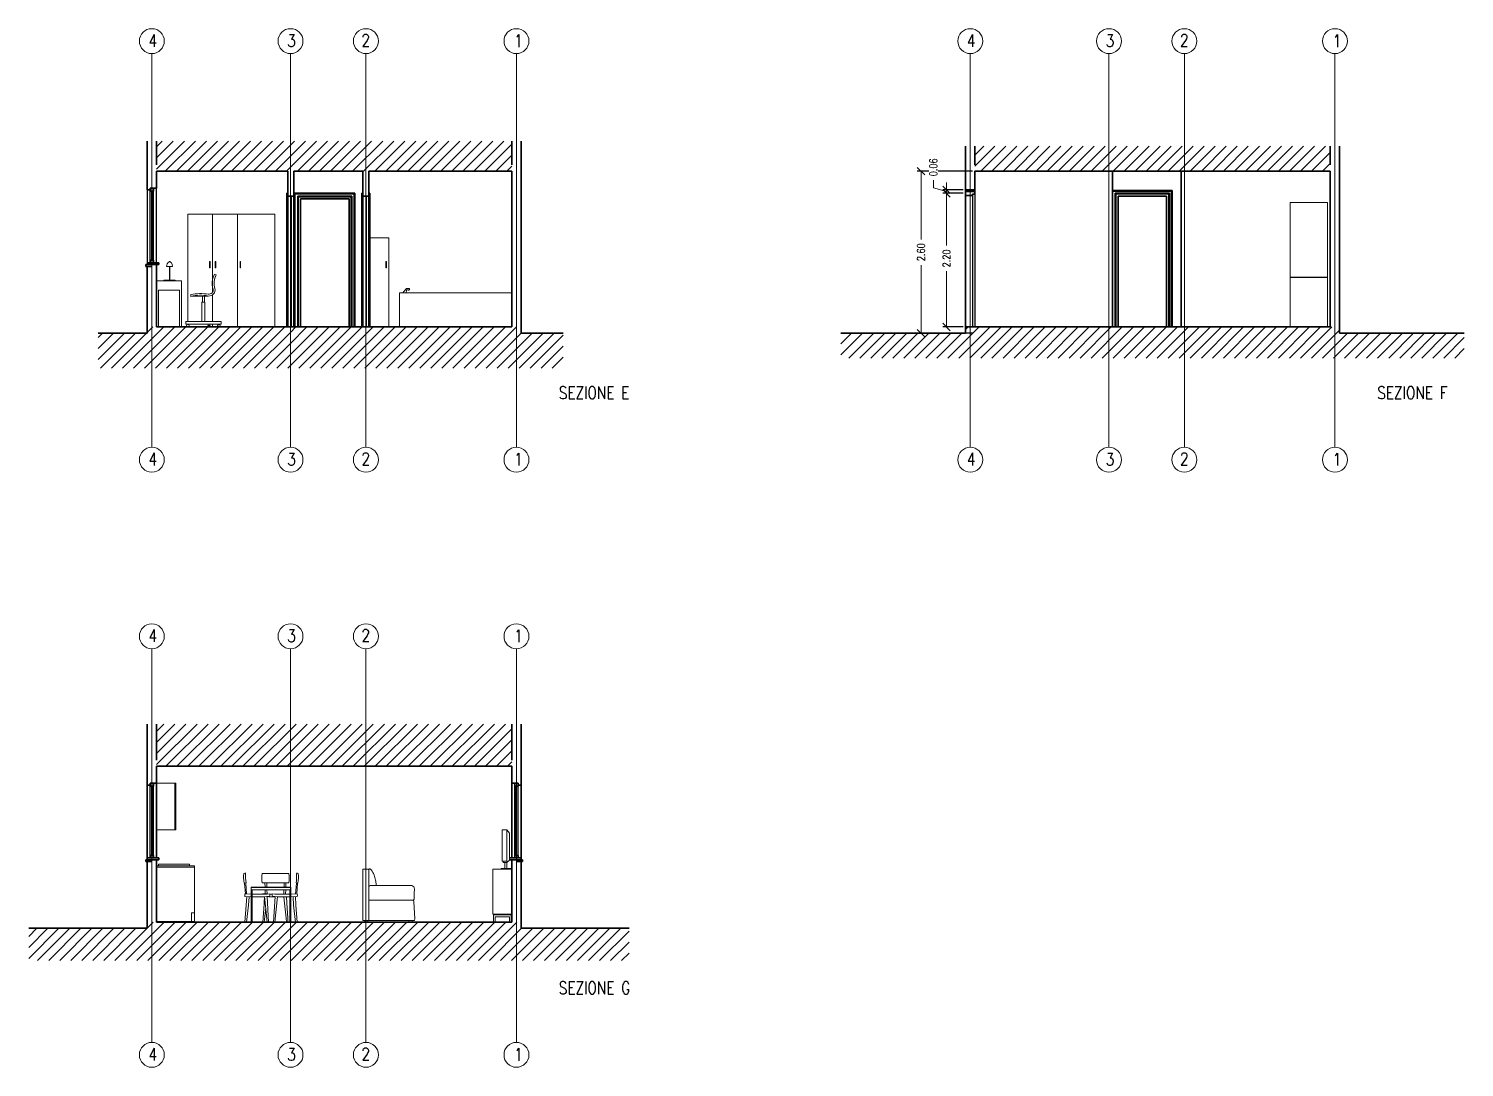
# Model space of a CAD drawing. Header units: metres. Extents: x 291.3 to 317.6, y 133.9 to 179.2.
# Drawn here: x 291.25 to 314.29, y 133.9 to 150.57 of the extents above; entities that cross this region are included whole.
import ezdxf

# ---------------------------------------------------------------- set-up
doc = ezdxf.new("R2010")
doc.units = ezdxf.units.M
for name, color, linetype, lineweight in [('A-ANNO-DIMS', 3, 'Continuous', 18), ('A-ANNO-TEXT', 3, 'Continuous', 18), ('A-ELEV-MBE1', 7, 'Continuous', 35), ('A-FURN', 8, 'Continuous', 18), ('A-SECT-MCUT', 2, 'Continuous', 35)]:
    doc.layers.add(name, color=color, linetype=linetype, lineweight=lineweight)
doc.layers.add('A-ANNO-SCRN', color=30, linetype='Continuous')
doc.layers.add('FINESTRE', color=4, linetype='Continuous')
doc.styles.add('E-ROMANS', font='romans.shx', dxfattribs={"width": 0.8})
doc.dimstyles.new('E-0100_ARW_18', dxfattribs={"dimscale": 0.001, "dimtxt": 180, "dimasz": 180, "dimexe": 90, "dimexo": 60, "dimgap": 90, "dimtad": 0, "dimzin": 0, "dimdsep": 46, "dimtxsty": 'E-ROMANS', "dimblk": 'OPEN90', "dimcen": 90, "dimclrd": 256, "dimclre": 256, "dimclrt": 256, "dimadec": 0, "dimazin": 0, "dimtfac": 1, "dimtmove": 1, "dimatfit": 3, "dimldrblk": 'OPEN90', "dimfxl": 1, "dimtfill": 1, "dimtolj": 1, "dimtzin": 0, "dimarcsym": 0})
pattern_1 = [(45, (230.95043, 106.8111), (-0.08838835, 0.08838835), [])]
pattern_2 = [(45, (230.95043, 134.75616), (-0.08838835, 0.08838835), [])]

# ---------------------------------------------------------------- blocks, each defined once
blk = doc.blocks.new('_Oblique')
at = {"color": 0, "linetype": 'ByBlock', "lineweight": -2}
blk.add_line((-0.5, -0.5), (0.5, 0.5), dxfattribs=at)
blk = doc.blocks.new('*D13')
at = {"layer": 'A-ANNO-DIMS', "lineweight": -2, "transparency": 16777216}
for p, q in [((306.396, 148.285), (305.51, 148.285)), ((306.396, 145.685), (305.51, 145.685))]:
    blk.add_line(p, q, dxfattribs=at)
at = {"layer": 'A-ANNO-DIMS', "transparency": 16777216}
for p, q in [((305.57, 148.285), (305.57, 147.191)), ((305.57, 145.685), (305.57, 146.779))]:
    blk.add_line(p, q, dxfattribs=at)
at = {"layer": 'A-ANNO-DIMS', "transparency": 16777216, "xscale": 0.12, "yscale": 0.12, "zscale": 0.12}
for p, rotation in [((305.57, 148.285), 90), ((305.57, 145.685), 270)]:
    blk.add_blockref('_Oblique', p, dxfattribs=dict(at, rotation=rotation))
at = {"layer": 'A-ANNO-DIMS', "transparency": 16777216, "insert": (305.57, 146.985), "char_height": 0.12, "attachment_point": 5, "rotation": 90, "style": 'E-ROMANS', "bg_fill": 3, "box_fill_scale": 1.1, "bg_fill_color": 256, "bg_fill_true_color": 13158600, "bg_fill_transparency": 0}
blk.add_mtext('\\A1;2.60', dxfattribs=at)
blk = doc.blocks.new('_Open90')
at = {"color": 0, "linetype": 'ByBlock', "lineweight": -2}
for p, q in [((0, 0), (-1, 0)), ((-0.5, 0.5), (0, 0)), ((0, 0), (-0.5, -0.5))]:
    blk.add_line(p, q, dxfattribs=at)
blk = doc.blocks.new('*D9')
at = {"layer": 'A-ANNO-DIMS', "lineweight": -2, "transparency": 16777216}
for p, q in [((306.246, 147.985), (305.918, 147.985)), ((306.246, 145.785), (305.918, 145.785))]:
    blk.add_line(p, q, dxfattribs=at)
at = {"layer": 'A-ANNO-DIMS', "transparency": 16777216}
for p, q in [((305.978, 147.985), (305.978, 147.091)), ((305.978, 145.785), (305.978, 146.679))]:
    blk.add_line(p, q, dxfattribs=at)
at = {"layer": 'A-ANNO-DIMS', "transparency": 16777216, "xscale": 0.12, "yscale": 0.12, "zscale": 0.12}
for p, rotation in [((305.978, 147.985), 90), ((305.978, 145.785), 270)]:
    blk.add_blockref('_Oblique', p, dxfattribs=dict(at, rotation=rotation))
at = {"layer": 'A-ANNO-DIMS', "transparency": 16777216, "insert": (305.978, 146.885), "char_height": 0.12, "attachment_point": 5, "rotation": 90, "style": 'E-ROMANS', "bg_fill": 3, "box_fill_scale": 1.1, "bg_fill_color": 256, "bg_fill_true_color": 13158600, "bg_fill_transparency": 0}
blk.add_mtext('\\A1;2.20', dxfattribs=at)
blk = doc.blocks.new('*D10')
at = {"layer": 'A-ANNO-DIMS', "transparency": 16777216}
for p, q in [((305.768, 148.02), (305.768, 148.14)), ((305.978, 147.985), (305.978, 148.105)), ((305.978, 147.957), (305.768, 148.02)), ((305.978, 147.93), (305.978, 147.985)), ((305.978, 147.93), (305.978, 147.985)), ((305.978, 147.93), (305.978, 147.81))]:
    blk.add_line(p, q, dxfattribs=at)
at = {"layer": 'A-ANNO-DIMS', "lineweight": -2, "transparency": 16777216}
for p, q in [((306.246, 147.985), (305.918, 147.985)), ((306.246, 147.93), (305.918, 147.93))]:
    blk.add_line(p, q, dxfattribs=at)
at = {"layer": 'A-ANNO-DIMS', "transparency": 16777216, "xscale": 0.12, "yscale": 0.12, "zscale": 0.12}
for p, rotation in [((305.978, 147.985), 270), ((305.978, 147.93), 90)]:
    blk.add_blockref('_Oblique', p, dxfattribs=dict(at, rotation=rotation))
at = {"layer": 'A-ANNO-DIMS', "transparency": 16777216, "insert": (305.768, 148.347), "char_height": 0.12, "attachment_point": 5, "rotation": 90, "style": 'E-ROMANS', "bg_fill": 3, "box_fill_scale": 1.1, "bg_fill_color": 256, "bg_fill_true_color": 13158600, "bg_fill_transparency": 0}
blk.add_mtext('\\A1;0.06', dxfattribs=at)

msp = doc.modelspace()

# ---------------------------------------------------------------- hatches: boundary and pattern name
at = {"layer": 'A-ANNO-SCRN'}
h = msp.add_hatch(dxfattribs=at)
h.set_pattern_fill('ANSI31', color=0)
h.set_pattern_definition(pattern_2)
h.paths.add_polyline_path([(295.455, 148.767), (293.305, 148.767), (293.305, 148.385), (293.305, 148.285), (295.41, 148.285), (295.455, 148.285)])
h.paths.add_polyline_path([(296.664, 148.767), (295.455, 148.767), (295.455, 148.285), (295.51, 148.285), (296.614, 148.285), (296.664, 148.285)])
h.paths.add_polyline_path([(299.005, 148.767), (296.664, 148.767), (296.664, 148.285), (296.714, 148.285), (299.005, 148.285), (299.005, 148.385)])
h = msp.add_hatch(dxfattribs=at)
h.set_pattern_fill('ANSI31', color=0)
h.set_pattern_definition(pattern_2)
h.paths.add_polyline_path([(296.664, 145.785), (295.455, 145.785), (295.455, 145.122), (296.664, 145.122)])
h.paths.add_polyline_path([(299.08, 145.785), (299.005, 145.785), (296.664, 145.785), (296.664, 145.122), (299.08, 145.122)])
h.paths.add_polyline_path([(299.829, 145.685), (299.155, 145.685), (299.155, 145.785), (299.08, 145.785), (299.08, 145.122), (299.829, 145.122)])
h.paths.add_polyline_path([(293.23, 145.785), (293.155, 145.785), (293.155, 145.685), (292.369, 145.685), (292.369, 145.122), (293.23, 145.122)])
h = msp.add_hatch(dxfattribs=at)
h.set_pattern_fill('ANSI31', color=0)
h.set_pattern_definition(pattern_2)
h.paths.add_polyline_path([(295.455, 145.785), (293.23, 145.785), (293.23, 145.122), (295.455, 145.122)])
h = msp.add_hatch(dxfattribs=at)
h.set_pattern_fill('ANSI31', color=0)
h.set_pattern_definition(pattern_1)
h.paths.add_polyline_path([(295.455, 139.41), (293.305, 139.41), (293.305, 138.733), (295.455, 138.733)])
h.paths.add_polyline_path([(296.664, 139.41), (295.455, 139.41), (295.455, 138.733), (296.664, 138.733)])
h.paths.add_polyline_path([(299.005, 139.41), (296.664, 139.41), (296.664, 138.733), (299.005, 138.733)])
h = msp.add_hatch(dxfattribs=at)
h.set_pattern_fill('ANSI31', color=0)
h.set_pattern_definition(pattern_1)
h.paths.add_polyline_path([(300.886, 136.133), (299.155, 136.133), (299.155, 136.233), (299.08, 136.233), (299.08, 135.616), (300.886, 135.616)])
h.paths.add_polyline_path([(299.08, 136.233), (299.005, 136.233), (296.664, 136.233), (296.664, 135.616), (299.08, 135.616)])
h.paths.add_polyline_path([(296.664, 136.233), (296.646, 136.233), (295.455, 136.233), (295.455, 135.616), (296.664, 135.616)])
h.paths.add_polyline_path([(295.455, 136.233), (295.446, 136.233), (293.305, 136.233), (293.23, 136.233), (293.23, 135.616), (295.455, 135.616)])
h.paths.add_polyline_path([(293.23, 136.233), (293.155, 136.233), (293.155, 136.133), (291.255, 136.133), (291.255, 135.616), (293.23, 135.616)])

# ---------------------------------------------------------------- linework, layer by layer
msp.add_line((293.155, 147.985), (293.155, 146.785))
msp.add_lwpolyline([(293.305, 146.815), (293.305, 148.015)])
at = {"layer": 'A-ANNO-DIMS'}
for p, q in [((293.23, 150.173), (293.23, 143.854)), ((295.455, 150.173), (295.455, 143.854)), ((296.664, 150.173), (296.664, 143.854)), ((299.08, 150.173), (299.08, 143.854)), ((308.586, 150.173), (308.586, 143.854)), ((309.795, 150.173), (309.795, 143.854)), ((312.211, 150.173), (312.211, 143.854)), ((293.23, 140.62), (293.23, 134.302)), ((295.455, 140.62), (295.455, 134.302)), ((296.664, 140.62), (296.664, 134.302)), ((299.08, 140.62), (299.08, 134.302))]:
    msp.add_line(p, q, dxfattribs=at)
for centre in [(293.23, 150.373), (295.455, 150.373), (296.664, 150.373), (299.08, 150.373), (306.361, 150.373), (308.586, 150.373), (309.795, 150.373), (312.211, 150.373), (293.23, 143.654), (295.455, 143.654), (296.664, 143.654), (299.08, 143.654), (306.361, 143.654), (308.586, 143.654), (309.795, 143.654), (312.211, 143.654), (293.23, 140.82), (295.455, 140.82), (296.664, 140.82), (299.08, 140.82), (293.23, 134.102), (295.455, 134.102), (296.664, 134.102), (299.08, 134.102)]:
    msp.add_circle(centre, 0.2, dxfattribs=at)
at = {"layer": 'A-ELEV-MBE1'}
for p, q in [((295.395, 147.93), (295.41, 147.93)), ((295.395, 147.875), (295.395, 147.93)), ((295.41, 147.875), (295.395, 147.875)), ((295.395, 147.875), (295.395, 145.785)), ((295.41, 147.885), (295.41, 145.785)), ((295.465, 147.885), (295.465, 145.785)), ((295.525, 147.93), (295.51, 147.93)), ((295.51, 147.885), (295.51, 145.785)), ((295.51, 147.875), (295.525, 147.875)), ((295.525, 147.875), (295.525, 147.93)), ((296.485, 147.93), (295.525, 147.93)), ((296.475, 147.92), (295.525, 147.92)), ((295.525, 147.875), (295.525, 145.785)), ((295.57, 147.885), (295.57, 145.785)), ((296.44, 147.885), (295.57, 147.885)), ((295.58, 147.875), (295.58, 145.785)), ((296.43, 147.875), (295.58, 147.875)), ((296.43, 147.875), (296.43, 145.785)), ((296.44, 147.885), (296.44, 145.785)), ((296.475, 147.92), (296.475, 145.785)), ((296.485, 147.93), (296.485, 145.785)), ((296.599, 147.93), (296.614, 147.93)), ((296.599, 147.875), (296.599, 147.93)), ((296.614, 147.875), (296.599, 147.875)), ((296.599, 147.875), (296.599, 145.785)), ((296.614, 147.885), (296.614, 145.785)), ((296.669, 147.885), (296.669, 145.785)), ((296.729, 147.93), (296.714, 147.93)), ((296.714, 147.885), (296.714, 145.785)), ((296.714, 147.875), (296.729, 147.875)), ((296.729, 147.875), (296.729, 147.93)), ((296.729, 147.875), (296.729, 145.785)), ((309.601, 147.975), (308.641, 147.975)), ((309.591, 147.965), (308.641, 147.965)), ((308.686, 147.93), (308.686, 145.785)), ((309.556, 147.93), (308.686, 147.93)), ((308.696, 147.92), (308.696, 145.785)), ((309.546, 147.92), (308.696, 147.92)), ((308.731, 147.885), (308.731, 145.785)), ((309.511, 147.885), (308.731, 147.885)), ((309.511, 147.885), (309.511, 145.785)), ((309.546, 147.92), (309.546, 145.785)), ((309.556, 147.93), (309.556, 145.785)), ((309.591, 147.965), (309.591, 145.785)), ((309.601, 147.975), (309.601, 145.785)), ((295.615, 147.84), (295.615, 145.785)), ((296.395, 147.84), (295.615, 147.84)), ((296.395, 147.84), (296.395, 145.785)), ((293.155, 138.433), (293.155, 137.233)), ((293.305, 137.263), (293.305, 138.463)), ((299.005, 137.263), (299.005, 138.463)), ((299.155, 138.433), (299.155, 137.233))]:
    msp.add_line(p, q, dxfattribs=at)
at = {"layer": 'A-ELEV-MBE1', "color": 2}
msp.add_lwpolyline([(293.305, 137.263), (293.305, 138.433)], dxfattribs=at)
at = {"layer": 'A-FURN'}
for p, q in [((312.092, 147.785), (311.494, 147.785)), ((311.494, 147.785), (311.494, 146.585)), ((312.092, 147.785), (312.092, 146.585)), ((293.805, 145.872), (293.805, 147.595)), ((293.805, 147.595), (295.205, 147.595)), ((294.205, 146.548), (294.205, 147.595)), ((294.605, 145.785), (294.605, 147.595)), ((295.205, 145.785), (295.205, 147.595)), ((296.714, 147.214), (296.714, 145.785)), ((297.034, 147.214), (296.714, 147.214)), ((297.034, 147.214), (297.034, 145.785)), ((297.034, 146.167), (297.034, 147.214)), ((293.467, 146.756), (293.562, 146.756)), ((293.51, 146.835), (293.526, 146.835)), ((293.51, 146.835), (293.51, 146.831)), ((293.51, 146.831), (293.526, 146.831)), ((293.515, 146.835), (293.52, 146.835)), ((293.515, 146.535), (293.515, 146.756)), ((293.52, 146.756), (293.52, 146.535)), ((293.526, 146.831), (293.526, 146.835)), ((294.155, 146.735), (294.155, 146.835)), ((294.155, 146.835), (294.165, 146.835)), ((294.165, 146.735), (294.155, 146.735)), ((294.165, 146.835), (294.165, 146.735)), ((294.255, 146.835), (294.245, 146.835)), ((294.245, 146.835), (294.245, 146.735)), ((294.245, 146.735), (294.255, 146.735)), ((294.255, 146.735), (294.255, 146.835)), ((294.655, 146.835), (294.645, 146.835)), ((294.645, 146.835), (294.645, 146.735)), ((294.645, 146.735), (294.655, 146.735)), ((294.655, 146.735), (294.655, 146.835)), ((296.984, 146.735), (296.984, 146.835)), ((296.984, 146.835), (296.994, 146.835)), ((296.994, 146.735), (296.984, 146.735)), ((296.994, 146.835), (296.994, 146.735)), ((293.705, 146.525), (293.305, 146.525)), ((293.305, 145.785), (293.305, 146.525)), ((293.425, 146.535), (293.425, 146.53)), ((293.425, 146.535), (293.605, 146.535)), ((293.425, 146.535), (293.515, 146.535)), ((293.425, 146.525), (293.425, 146.535)), ((293.605, 146.525), (293.425, 146.525)), ((293.515, 146.535), (293.515, 146.535)), ((293.605, 146.535), (293.605, 146.525)), ((293.705, 146.525), (293.705, 145.785)), ((294.205, 146.548), (294.205, 146.345)), ((294.237, 146.634), (294.263, 146.62)), ((311.494, 146.585), (312.092, 146.585)), ((311.494, 146.58), (311.494, 146.585)), ((311.494, 146.585), (311.494, 146.58)), ((312.092, 146.58), (311.494, 146.58)), ((311.494, 146.58), (311.494, 145.785)), ((312.092, 146.585), (312.092, 146.58)), ((312.092, 146.58), (312.092, 146.585)), ((312.092, 145.785), (312.092, 146.58)), ((293.335, 145.785), (293.335, 146.375)), ((293.335, 146.375), (293.675, 146.375)), ((293.675, 146.375), (293.675, 145.785)), ((293.857, 146.305), (293.857, 146.275)), ((293.857, 146.275), (294.135, 146.282)), ((294.043, 146.279), (294.043, 146.185)), ((294.073, 146.279), (294.073, 146.185)), ((294.205, 146.345), (294.205, 146.423)), ((294.205, 145.872), (294.205, 146.3)), ((297.205, 145.785), (297.205, 146.335)), ((297.205, 146.335), (299.005, 146.335)), ((297.258, 146.335), (297.303, 146.393)), ((297.312, 146.335), (297.316, 146.375)), ((297.32, 146.403), (297.358, 146.403)), ((297.359, 146.383), (297.326, 146.383)), ((297.342, 146.378), (297.342, 146.383)), ((297.358, 146.378), (297.342, 146.378)), ((297.358, 146.378), (297.358, 146.383)), ((297.365, 146.397), (297.362, 146.401)), ((297.364, 146.386), (297.366, 146.392)), ((294.083, 146.185), (294.033, 146.185)), ((294.033, 145.872), (294.033, 146.185)), ((294.083, 145.872), (294.083, 146.185)), ((294.343, 145.872), (293.773, 145.872)), ((293.773, 145.872), (293.773, 145.832)), ((293.773, 145.832), (294.343, 145.832)), ((293.794, 145.832), (293.794, 145.822)), ((293.823, 145.832), (293.823, 145.822)), ((294.166, 145.806), (294.13, 145.806)), ((294.13, 145.806), (294.166, 145.806)), ((294.133, 145.832), (294.133, 145.822)), ((294.163, 145.832), (294.163, 145.822)), ((294.163, 145.832), (294.163, 145.822)), ((294.205, 145.832), (294.205, 145.785)), ((294.293, 145.832), (294.293, 145.822)), ((294.322, 145.832), (294.322, 145.822)), ((294.343, 145.832), (294.343, 145.872)), ((312.092, 145.785), (312.092, 145.88)), ((293.305, 138.463), (293.615, 138.463)), ((293.6, 137.713), (293.6, 138.463)), ((293.615, 138.463), (293.615, 137.713)), ((293.615, 137.713), (293.305, 137.713)), ((298.923, 137.713), (298.968, 137.659)), ((298.968, 137.659), (298.968, 137.228)), ((293.305, 137.133), (293.915, 137.133)), ((293.915, 137.113), (293.305, 137.113)), ((293.835, 137.163), (293.335, 137.163)), ((293.335, 137.163), (293.335, 137.133)), ((293.835, 137.133), (293.835, 137.163)), ((293.915, 137.133), (293.915, 136.243)), ((296.614, 137.068), (296.614, 136.258)), ((298.702, 136.361), (298.702, 137.08)), ((298.702, 137.08), (299.005, 137.08)), ((298.895, 137.19), (298.895, 137.095)), ((298.925, 137.19), (298.925, 137.095)), ((299.005, 137.08), (299.005, 136.361)), ((294.741, 136.861), (294.711, 136.86)), ((294.732, 136.684), (294.717, 136.86)), ((294.751, 136.683), (294.736, 136.86)), ((295.045, 136.862), (295.047, 136.794)), ((295.074, 136.862), (295.076, 136.794)), ((295.353, 136.861), (295.351, 136.794)), ((295.382, 136.861), (295.38, 136.794)), ((295.535, 136.683), (295.549, 136.86)), ((295.544, 136.861), (295.574, 136.86)), ((295.554, 136.684), (295.568, 136.86)), ((294.823, 136.638), (294.723, 136.643)), ((294.823, 136.682), (294.724, 136.684)), ((294.752, 136.642), (294.745, 136.507)), ((294.789, 136.64), (294.783, 136.506)), ((294.823, 136.794), (295.462, 136.794)), ((294.823, 136.794), (294.823, 136.787)), ((294.956, 136.638), (294.905, 136.638)), ((294.961, 136.68), (294.909, 136.68)), ((295.009, 136.687), (295.008, 136.681)), ((295.009, 136.687), (295.072, 136.684)), ((295.009, 136.687), (295.072, 136.684)), ((295.032, 136.543), (295.038, 136.641)), ((295.083, 136.233), (295.039, 136.641)), ((295.048, 136.753), (295.05, 136.685)), ((295.077, 136.753), (295.079, 136.684)), ((295.078, 136.642), (295.104, 136.233)), ((295.12, 136.682), (295.164, 136.681)), ((295.207, 136.642), (295.18, 136.233)), ((295.202, 136.233), (295.245, 136.641)), ((295.245, 136.637), (295.35, 136.638)), ((295.283, 136.681), (295.417, 136.686)), ((295.462, 136.753), (295.314, 136.753)), ((295.323, 136.68), (295.376, 136.68)), ((295.329, 136.638), (295.379, 136.638)), ((295.35, 136.753), (295.348, 136.683)), ((295.36, 136.536), (295.349, 136.638)), ((295.379, 136.753), (295.377, 136.684)), ((295.388, 136.638), (295.394, 136.536)), ((295.417, 136.686), (295.419, 136.68)), ((295.462, 136.794), (295.462, 136.753)), ((295.462, 136.682), (295.562, 136.684)), ((295.462, 136.638), (295.562, 136.643)), ((295.496, 136.64), (295.503, 136.506)), ((295.534, 136.642), (295.54, 136.507)), ((297.429, 136.585), (296.711, 136.583)), ((297.44, 136.601), (297.429, 136.585)), ((297.433, 136.558), (297.429, 136.585)), ((297.446, 136.763), (297.437, 136.7)), ((297.437, 136.7), (297.439, 136.643)), ((297.439, 136.643), (297.44, 136.601)), ((293.915, 136.383), (293.865, 136.383)), ((293.865, 136.383), (293.865, 136.233)), ((294.745, 136.507), (294.723, 136.233)), ((294.783, 136.506), (294.748, 136.233)), ((295.031, 136.52), (295.012, 136.233)), ((295.032, 136.543), (295.031, 136.52)), ((295.034, 136.233), (295.058, 136.463)), ((295.034, 136.233), (295.057, 136.453)), ((295.36, 136.536), (295.386, 136.293)), ((295.394, 136.536), (295.41, 136.293)), ((295.503, 136.506), (295.537, 136.233)), ((295.54, 136.507), (295.562, 136.233)), ((297.433, 136.558), (297.451, 136.285)), ((299.005, 136.361), (298.702, 136.361)), ((298.711, 136.233), (298.711, 136.361)), ((298.711, 136.361), (298.711, 136.361)), ((298.997, 136.35), (298.711, 136.35)), ((298.711, 136.35), (298.711, 136.35)), ((298.997, 136.361), (298.997, 136.361)), ((298.997, 136.361), (298.997, 136.35)), ((298.997, 136.35), (298.997, 136.233)), ((293.915, 136.243), (293.305, 136.243)), ((293.315, 136.243), (293.315, 136.233)), ((293.325, 136.243), (293.325, 136.233)), ((293.855, 136.243), (293.855, 136.233)), ((294.839, 136.233), (295.012, 136.233)), ((295.392, 136.233), (295.386, 136.293)), ((295.41, 136.293), (295.414, 136.233)), ((297.423, 136.258), (296.705, 136.258)), ((297.451, 136.285), (297.446, 136.261)), ((298.738, 136.233), (298.711, 136.233)), ((298.738, 136.319), (298.738, 136.233)), ((298.97, 136.319), (298.738, 136.319)), ((298.97, 136.233), (298.97, 136.319)), ((298.997, 136.233), (298.97, 136.233))]:
    msp.add_line(p, q, dxfattribs=at)
at = {"layer": 'A-FURN', "linetype": 'Continuous', "lineweight": 0}
for p, q in [((294.823, 136.794), (295.31, 136.794)), ((294.823, 136.787), (294.823, 136.753)), ((294.823, 136.753), (294.823, 136.787)), ((294.823, 136.787), (295.462, 136.787)), ((294.823, 136.753), (294.823, 136.233)), ((294.823, 136.233), (294.823, 136.753)), ((295.314, 136.753), (294.823, 136.753)), ((294.839, 136.753), (294.839, 136.233)), ((294.839, 136.233), (294.839, 136.753)), ((295.446, 136.753), (295.446, 136.233)), ((295.446, 136.233), (295.446, 136.753)), ((295.462, 136.753), (295.462, 136.233)), ((295.462, 136.233), (295.462, 136.753)), ((294.839, 136.233), (294.823, 136.233)), ((294.823, 136.233), (294.839, 136.233)), ((295.462, 136.233), (295.446, 136.233)), ((295.446, 136.233), (295.462, 136.233))]:
    msp.add_line(p, q, dxfattribs=at)
at = {"layer": 'A-FURN'}
for points in [[(293.562, 146.756), (293.557, 146.789), (293.545, 146.813), (293.531, 146.827), (293.526, 146.831)], [(296.709, 137.069), (296.712, 136.258), (296.614, 136.258), (296.614, 137.071)], [(296.625, 137.081), (296.7, 137.081)], [(296.707, 137.074), (296.71, 137.078), (296.713, 137.08), (296.716, 137.082), (296.718, 137.084), (296.721, 137.085), (296.723, 137.085), (296.726, 137.085), (296.729, 137.085), (296.731, 137.085), (296.734, 137.084), (296.737, 137.083), (296.74, 137.082), (296.743, 137.079), (296.747, 137.076), (296.751, 137.071), (296.756, 137.065), (296.761, 137.058), (296.766, 137.049), (296.772, 137.039), (296.778, 137.028), (296.784, 137.014), (296.79, 137), (296.796, 136.984), (296.803, 136.966), (296.808, 136.948), (296.814, 136.928), (296.819, 136.908), (296.823, 136.888), (296.826, 136.869), (296.828, 136.851), (296.829, 136.835), (296.829, 136.821)], [(298.925, 137.095), (299.005, 137.095), (299.005, 137.08), (298.832, 137.08), (298.832, 137.095), (298.925, 137.095)], [(298.864, 137.212), (298.864, 137.19), (298.925, 137.19), (298.968, 137.228)], [(296.734, 136.822), (297.404, 136.82)], [(297.423, 136.258), (297.442, 136.258), (297.446, 136.261)]]:
    msp.add_lwpolyline(points, dxfattribs=at)
for points in [[(298.85, 137.713), (298.923, 137.713), (298.923, 137.212), (298.85, 137.212)], [(296.646, 136.258), (296.696, 136.258), (296.696, 136.233), (296.646, 136.233)], [(297.354, 136.258), (297.404, 136.258), (297.404, 136.233), (297.354, 136.233)]]:
    msp.add_lwpolyline(points, close=True, dxfattribs=at)
for points in [[(294.711, 136.86, -0.066438), (294.705, 137.014, -3.035344)], [(294.741, 136.861, -0.066438), (294.735, 137.015, -3.035344)], [(295.002, 137.015), (295.427, 137.015, -0.092959), (295.427, 136.861, -0.002126), (295, 136.863, -0.109257), (295.002, 137.015, -0.276267)], [(295.544, 136.861, 0.066438), (295.55, 137.015, 3.035344)], [(295.574, 136.86, 0.066438), (295.58, 137.014, 3.035344)], [(294.724, 136.684, 0.162787), (294.723, 136.643, 0.892277)], [(295.118, 136.686, -0.162787), (295.119, 136.645, -0.892277)], [(295.166, 136.686, 0.162787), (295.165, 136.645, 0.892277)], [(295.562, 136.684, -0.162787), (295.562, 136.643, -0.892277)]]:
    msp.add_lwpolyline(points, format="xyb", dxfattribs=at)
for centre in [(293.809, 145.806), (294.307, 145.806)]:
    msp.add_circle(centre, 0.0216, dxfattribs=at)
for centre, radius, start, end in [((293.542, 146.762), 0.0758, 115.4049, 184.4354), ((294.506, 146.485), 0.308, 151.0768, 197.3166), ((294.506, 146.485), 0.278, 151.0768, 197.3166), ((294.014, 145.552), 0.769, 80.9736, 101.7939), ((294.011, 145.678), 0.616, 78.3498, 104.4177), ((294.147, 146.379), 0.0977, 263.1997, 14.2522), ((294.146, 146.379), 0.0682, 260.5722, 12.6672), ((297.32, 146.383), 0.02, 90, 147.6925), ((297.326, 146.373), 0.01, 90, 165.4383), ((297.358, 146.398), 0.005, 39.1766, 90), ((297.359, 146.388), 0.005, 270, 339.2328), ((297.361, 146.394), 0.005, 339.2328, 39.1766), ((296.626, 137.069), 0.0121, 92.1959, 188.5521), ((296.695, 137.069), 0.0133, 0.8732, 71.2824), ((294.722, 136.959), 0.058, 76.3165, 106.3618), ((295.564, 136.959), 0.058, 73.6382, 103.6835), ((296.748, 136.775), 0.049, 107.0715, 141.3011), ((297.362, 136.745), 0.0858, 12.2121, 61.0863), ((294.905, 140.127), 3.448, 268.8931, 270.0548), ((294.879, 138.26), 1.622, 268.5772, 270.9097), ((294.906, 140.036), 3.398, 270.8383, 273.5931), ((294.905, 140.127), 3.448, 270.9269, 273.5429), ((295.273, 139.778), 3.142, 266.4319, 268.7815), ((295.378, 140.036), 3.398, 266.4069, 269.1617), ((295.379, 140.127), 3.448, 266.4571, 269.0731), ((295.379, 140.127), 3.448, 269.9452, 271.1069), ((295.405, 138.26), 1.622, 269.0903, 271.4228)]:
    msp.add_arc(centre, radius, start, end, dxfattribs=at)
for centre, ratio, start_param in [((294.14, 145.806), 0.430708, -2.397974), ((294.156, 145.806), 0.429752, -1.570796)]:
    msp.add_ellipse(centre, major_axis=(0, -0.0216), ratio=ratio, start_param=start_param, end_param=1.570796, dxfattribs=at)
at = {"layer": 'A-FURN', "extrusion": (0, 0, -1)}
for centre, ratio, start_param in [((294.14, 145.806), 0.429752, -1.570796), ((294.156, 145.806), 0.430708, -2.397974)]:
    msp.add_ellipse(centre, major_axis=(0, -0.0216), ratio=ratio, start_param=start_param, end_param=1.570796, dxfattribs=at)
at = {"layer": 'A-SECT-MCUT'}
for p, q in [((293.155, 147.985), (293.155, 148.767)), ((293.305, 148.015), (293.305, 148.285)), ((293.205, 147.985), (293.155, 147.985)), ((293.305, 148.015), (293.205, 148.015)), ((293.205, 148.015), (293.205, 147.985)), ((293.205, 147.985), (293.205, 147.965)), ((293.205, 147.965), (293.255, 147.965)), ((293.255, 148.015), (293.255, 147.965)), ((295.41, 147.885), (295.51, 147.885)), ((296.614, 147.885), (296.714, 147.885)), ((293.231, 146.785), (293.135, 146.785)), ((293.135, 146.785), (293.135, 146.755)), ((293.231, 146.755), (293.135, 146.755)), ((293.345, 146.815), (293.155, 146.815)), ((293.345, 146.785), (293.155, 146.785)), ((293.255, 146.855), (293.205, 146.855)), ((293.205, 146.855), (293.205, 146.815)), ((293.243, 146.855), (293.231, 146.855)), ((293.255, 146.855), (293.243, 146.855)), ((293.255, 146.815), (293.255, 146.855)), ((293.345, 146.815), (293.345, 146.785)), ((293.155, 145.685), (292.369, 145.685)), ((299.155, 145.685), (299.829, 145.685)), ((293.155, 138.433), (293.155, 139.41)), ((293.305, 138.833), (293.305, 139.41)), ((299.005, 138.833), (299.005, 139.41)), ((299.155, 138.433), (299.155, 139.41)), ((299.005, 138.733), (299.005, 138.463)), ((293.205, 138.433), (293.155, 138.433)), ((293.305, 138.463), (293.205, 138.463)), ((293.205, 138.463), (293.205, 138.433)), ((293.255, 138.463), (293.205, 138.463)), ((293.205, 138.433), (293.205, 138.413)), ((293.255, 138.413), (293.255, 138.463)), ((299.005, 138.463), (299.105, 138.463)), ((299.055, 138.463), (299.055, 138.433)), ((299.055, 138.433), (299.055, 138.413)), ((299.105, 138.463), (299.105, 138.433)), ((299.105, 138.433), (299.155, 138.433)), ((299.105, 138.433), (299.105, 138.413)), ((293.205, 138.413), (293.255, 138.413)), ((299.105, 138.413), (299.055, 138.413)), ((293.255, 137.303), (293.205, 137.303)), ((293.205, 137.303), (293.205, 137.263)), ((293.243, 137.303), (293.231, 137.303)), ((293.255, 137.303), (293.243, 137.303)), ((293.255, 137.263), (293.255, 137.303)), ((299.055, 137.263), (299.055, 137.303)), ((299.055, 137.303), (299.105, 137.303)), ((299.055, 137.303), (299.067, 137.303)), ((299.067, 137.303), (299.079, 137.303)), ((299.105, 137.303), (299.105, 137.263)), ((293.231, 137.233), (293.135, 137.233)), ((293.135, 137.233), (293.135, 137.203)), ((293.231, 137.203), (293.135, 137.203)), ((293.345, 137.263), (293.155, 137.263)), ((293.345, 137.233), (293.155, 137.233)), ((293.305, 136.233), (293.305, 137.233)), ((293.345, 137.263), (293.345, 137.233)), ((298.968, 137.263), (299.155, 137.263)), ((298.968, 137.233), (299.155, 137.233)), ((299.079, 137.233), (299.175, 137.233)), ((299.079, 137.203), (299.175, 137.203)), ((299.175, 137.233), (299.175, 137.203)), ((293.155, 136.133), (291.255, 136.133)), ((299.155, 136.133), (300.886, 136.133))]:
    msp.add_line(p, q, dxfattribs=at)
at = {"layer": 'A-SECT-MCUT', "color": 2}
for p, q in [((299.005, 148.385), (299.005, 148.767)), ((299.155, 148.767), (299.155, 145.685)), ((306.286, 148.685), (306.286, 145.785)), ((306.436, 148.385), (306.436, 148.685)), ((312.136, 148.385), (312.136, 148.685)), ((312.286, 148.685), (312.286, 147.985)), ((295.41, 148.285), (295.41, 147.885)), ((295.51, 148.285), (295.51, 147.885)), ((296.614, 148.285), (296.614, 147.885)), ((299.005, 148.285), (296.714, 148.285)), ((296.714, 148.285), (296.714, 147.885)), ((299.005, 145.785), (299.005, 148.285)), ((312.136, 148.285), (306.436, 148.285)), ((306.436, 147.985), (306.436, 148.285)), ((308.641, 148.285), (308.641, 145.785)), ((309.745, 148.285), (309.745, 145.785)), ((312.136, 147.985), (312.136, 148.285)), ((312.286, 147.985), (312.286, 145.785)), ((293.155, 146.755), (293.155, 145.685)), ((293.305, 145.785), (299.005, 145.785)), ((306.286, 145.785), (312.136, 145.785)), ((306.286, 145.685), (306.286, 145.785)), ((312.286, 145.785), (312.286, 145.685)), ((312.286, 145.685), (314.286, 145.685)), ((293.305, 138.433), (293.305, 138.733)), ((293.155, 137.203), (293.155, 136.133)), ((299.005, 136.233), (299.005, 137.233)), ((299.155, 137.203), (299.155, 136.133)), ((293.305, 136.233), (299.005, 136.233))]:
    msp.add_line(p, q, dxfattribs=at)
for points in [[(293.305, 148.385), (293.305, 148.767)], [(295.41, 148.285), (293.305, 148.285)], [(296.614, 148.285), (295.51, 148.285)], [(312.136, 145.785), (312.136, 147.985)], [(293.305, 145.785), (293.305, 146.785)], [(299.005, 138.733), (293.305, 138.733)], [(295.41, 138.733), (293.305, 138.733)], [(293.305, 136.233), (293.305, 137.233)]]:
    msp.add_lwpolyline(points, dxfattribs=at)
at = {"layer": 'FINESTRE'}
for p, q in [((293.205, 146.855), (293.205, 147.985)), ((293.231, 146.855), (293.231, 147.965)), ((293.243, 146.855), (293.243, 147.965)), ((293.255, 146.855), (293.255, 147.965)), ((299.055, 137.303), (299.055, 138.463)), ((299.105, 137.303), (299.105, 138.433)), ((293.205, 137.303), (293.205, 138.413)), ((293.231, 137.303), (293.231, 138.413)), ((293.243, 137.303), (293.243, 138.413)), ((293.255, 137.303), (293.255, 138.413)), ((299.067, 137.303), (299.067, 138.413)), ((299.079, 137.303), (299.079, 138.413))]:
    msp.add_line(p, q, dxfattribs=at)

# ---------------------------------------------------------------- texts
at = {"layer": 'A-ANNO-TEXT', "char_height": 0.2, "attachment_point": 1, "style": 'E-ROMANS'}
for s, width, insert in [('4', 0.34021, (293.176, 150.481)), ('3', 0.34021, (295.403, 150.48)), ('2', 0.34021, (296.594, 150.486)), ('1', 0.34021, (299.044, 150.477)), ('4', 0.34021, (306.307, 150.481)), ('3', 0.34021, (308.534, 150.48)), ('2', 0.34021, (309.725, 150.486)), ('1', 0.34021, (312.175, 150.477)), ('SEZIONE E', 3.80072, (299.76, 144.829)), ('SEZIONE F', 3.80072, (312.891, 144.829)), ('4', 0.34021, (293.176, 143.763)), ('3', 0.34021, (295.403, 143.762)), ('2', 0.34021, (296.594, 143.767)), ('1', 0.34021, (299.044, 143.759)), ('4', 0.34021, (306.307, 143.763)), ('3', 0.34021, (308.534, 143.762)), ('2', 0.34021, (309.725, 143.767)), ('1', 0.34021, (312.175, 143.759)), ('4', 0.34021, (293.176, 140.929)), ('3', 0.34021, (295.403, 140.928)), ('2', 0.34021, (296.594, 140.934)), ('1', 0.34021, (299.044, 140.925)), ('SEZIONE G', 3.80072, (299.76, 135.277)), ('4', 0.34021, (293.176, 134.211)), ('3', 0.34021, (295.403, 134.209)), ('2', 0.34021, (296.594, 134.215)), ('1', 0.34021, (299.044, 134.207))]:
    msp.add_mtext_dynamic_manual_height_columns(s, width=width, gutter_width=9, heights=[0], dxfattribs=dict(at, insert=insert))

# ---------------------------------------------------------------- next in the draw order: dimensions: what is measured, and where the dimension line sits
at = {"layer": 'A-ANNO-DIMS'}
dim = msp.add_linear_dim(base=(305.57, 145.685), p1=(306.436, 148.285), p2=(306.436, 145.685), angle=90, dimstyle='E-0100_ARW_18', override={"dimtxt": 120, "dimasz": 120, "dimexe": 60, "dimexo": 40, "dimgap": 60, "dimblk": 'Oblique', "dimcen": 60, "dimlwd": 65535}, dxfattribs=at)
dim.commit()
dim.dimension.update_dxf_attribs({"geometry": '*D13', "text_midpoint": (305.57, 146.985)})

# ---------------------------------------------------------------- next in the draw order: hatches: boundary and pattern name
at = {"layer": 'A-ANNO-SCRN'}
h = msp.add_hatch(dxfattribs=at)
h.set_pattern_fill('ANSI31', color=0)
h.set_pattern_definition([(45, (211.00704, 100.48969), (-0.08838835, 0.08838835), [])])
h.paths.add_polyline_path([(306.436, 148.285), (306.436, 148.685), (312.136, 148.685), (312.136, 148.285)])

# ---------------------------------------------------------------- next in the draw order: linework, layer by layer
at = {"layer": 'A-ELEV-MBE1'}
msp.add_line((306.436, 147.985), (306.436, 147.915), dxfattribs=at)
at = {"layer": 'FINESTRE'}
msp.add_lwpolyline([(306.436, 147.915), (306.436, 145.785)], dxfattribs=at)

# ---------------------------------------------------------------- next in the draw order: dimensions: what is measured, and where the dimension line sits
at = {"layer": 'A-ANNO-DIMS'}
dim = msp.add_linear_dim(base=(305.978, 145.785), p1=(306.286, 147.985), p2=(306.286, 145.785), angle=90, dimstyle='E-0100_ARW_18', override={"dimtxt": 120, "dimasz": 120, "dimexe": 60, "dimexo": 40, "dimgap": 60, "dimblk": 'Oblique', "dimcen": 60, "dimlwd": 65535}, dxfattribs=at)
dim.commit()
dim.dimension.update_dxf_attribs({"geometry": '*D9', "text_midpoint": (305.978, 146.885)})

# ---------------------------------------------------------------- next in the draw order: hatches: boundary and pattern name
at = {"layer": 'A-ANNO-SCRN'}
h = msp.add_hatch(dxfattribs=at)
h.set_pattern_fill('ANSI31', color=0)
h.set_pattern_definition([(45, (211.00704, 97.48969), (-0.08838835, 0.08838835), [])])
h.paths.add_polyline_path([(314.286, 145.685), (312.286, 145.685), (312.286, 145.785), (306.286, 145.785), (306.286, 145.685), (304.286, 145.685), (304.286, 145.285), (314.286, 145.285)])

# ---------------------------------------------------------------- next in the draw order: linework, layer by layer
at = {"layer": 'A-SECT-MCUT', "color": 2}
msp.add_line((304.286, 145.685), (306.286, 145.685), dxfattribs=at)

# ---------------------------------------------------------------- next in the draw order: dimensions: what is measured, and where the dimension line sits
at = {"layer": 'A-ANNO-DIMS'}
dim = msp.add_linear_dim(base=(305.977960004, 147.984873113), p1=(306.285970126, 147.929873113), p2=(306.285970126, 147.984873113), angle=90, dimstyle='E-0100_ARW_18', override={"dimtxt": 120, "dimasz": 120, "dimexe": 60, "dimexo": 40, "dimgap": 60, "dimblk": 'Oblique', "dimcen": 60, "dimlwd": 65535}, dxfattribs=at)
dim.commit()
dim.dimension.update_dxf_attribs({"geometry": '*D10', "text_midpoint": (305.767960004, 148.200373113)})

# ---------------------------------------------------------------- next in the draw order: linework, layer by layer
msp.add_line((306.361, 150.173), (306.361, 143.854), dxfattribs=at)
at = {"layer": 'A-ELEV-MBE1'}
for p, q in [((306.286, 147.96), (306.436, 147.96)), ((306.396, 147.895), (306.286, 147.895)), ((306.436, 147.915), (306.396, 147.915)), ((306.396, 147.915), (306.396, 147.895))]:
    msp.add_line(p, q, dxfattribs=at)
at = {"layer": 'A-SECT-MCUT'}
msp.add_line((306.436, 147.985), (306.286, 147.985), dxfattribs=at)
at = {"layer": 'FINESTRE'}
msp.add_line((306.396, 147.915), (306.396, 145.785), dxfattribs=at)

doc.saveas('drawing.dxf')
